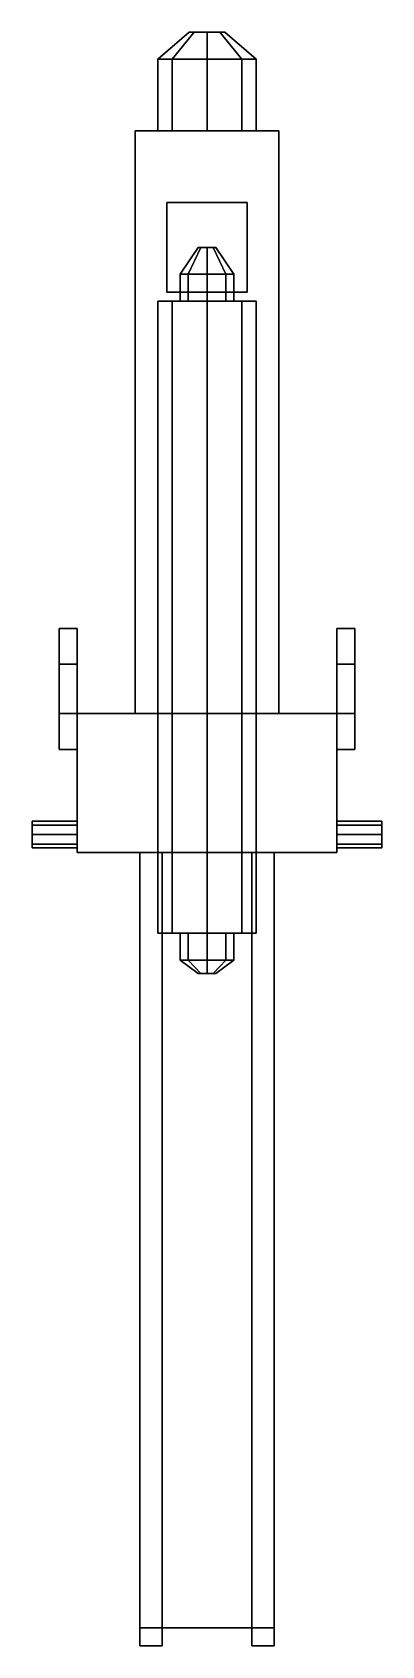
# Model space of a CAD drawing. Extents: x -0.39 to 0.39, y -1.81 to 1.79.
import ezdxf

# ---------------------------------------------------------------- set-up
doc = ezdxf.new("R2010")
doc.units = 0
doc.layers.add('SLEEVE', color=5, linetype='CONTINUOUS')

msp = doc.modelspace()

# ---------------------------------------------------------------- linework, layer by layer
at = {"layer": 'SLEEVE'}
for points in [[(-0.0778, 1.73, -0.3978), (-0.11, 1.73, -0.32), (-0.04, 1.79, -0.32), (-0.0283, 1.79, -0.3483)], [(-0.11, 1.73, -0.32), (-0.0778, 1.73, -0.2422), (-0.0283, 1.79, -0.2917), (-0.04, 1.79, -0.32)], [(0, 1.73, -0.43), (-0.0778, 1.73, -0.3978), (-0.0283, 1.79, -0.3483), (0, 1.79, -0.36)], [(-0.0778, 1.73, -0.2422), (0, 1.73, -0.21), (0, 1.79, -0.28), (-0.0283, 1.79, -0.2917)], [(-0.0283, 1.79, -0.2917), (0, 1.79, -0.28), (0.0283, 1.79, -0.2917), (-0.04, 1.79, -0.32)], [(-0.04, 1.79, -0.32), (0.0283, 1.79, -0.2917), (0.04, 1.79, -0.32), (-0.0283, 1.79, -0.3483)], [(-0.0283, 1.79, -0.3483), (0.04, 1.79, -0.32), (0.0283, 1.79, -0.3483), (0, 1.79, -0.36)], [(0.0778, 1.73, -0.3978), (0, 1.73, -0.43), (0, 1.79, -0.36), (0.0283, 1.79, -0.3483)], [(0, 1.73, -0.21), (0.0778, 1.73, -0.2422), (0.0283, 1.79, -0.2917), (0, 1.79, -0.28)], [(0.11, 1.73, -0.32), (0.0778, 1.73, -0.3978), (0.0283, 1.79, -0.3483), (0.04, 1.79, -0.32)], [(0.0778, 1.73, -0.2422), (0.11, 1.73, -0.32), (0.04, 1.79, -0.32), (0.0283, 1.79, -0.2917)], [(-0.0778, 1.73, -0.2422), (-0.11, 1.73, -0.32), (-0.11, 1.57, -0.32), (-0.0778, 1.57, -0.2422)], [(-0.11, 1.73, -0.32), (-0.0778, 1.73, -0.3978), (-0.0778, 1.57, -0.3978), (-0.11, 1.57, -0.32)], [(0, 1.73, -0.21), (-0.0778, 1.73, -0.2422), (-0.0778, 1.57, -0.2422), (0, 1.57, -0.21)], [(-0.0778, 1.73, -0.3978), (0, 1.73, -0.43), (0, 1.57, -0.43), (-0.0778, 1.57, -0.3978)], [(0.0778, 1.73, -0.2422), (0, 1.73, -0.21), (0, 1.57, -0.21), (0.0778, 1.57, -0.2422)], [(0, 1.73, -0.43), (0.0778, 1.73, -0.3978), (0.0778, 1.57, -0.3978), (0, 1.57, -0.43)], [(0.11, 1.73, -0.32), (0.0778, 1.73, -0.2422), (0.0778, 1.57, -0.2422), (0.11, 1.57, -0.32)], [(0.0778, 1.73, -0.3978), (0.11, 1.73, -0.32), (0.11, 1.57, -0.32), (0.0778, 1.57, -0.3978)], [(-0.16, 1.57, -0.46), (-0.16, 0.27, -0.46), (-0.16, 0.27, -0.21), (-0.16, 1.57, -0.21)], [(0.16, 1.57, -0.21), (0.16, 1.57, -0.46), (-0.16, 1.57, -0.46), (-0.16, 1.57, -0.21)], [(0.16, 1.57, -0.46), (0.16, 0.27, -0.46), (-0.16, 0.27, -0.46), (-0.16, 1.57, -0.46)], [(-0.16, 1.57, -0.21), (-0.16, 0.27, -0.21), (0.16, 0.27, -0.21), (0.16, 1.57, -0.21)], [(0.16, 0.27, -0.21), (0.16, 0.27, -0.46), (0.16, 1.57, -0.46), (0.16, 1.57, -0.21)], [(-0.09, 1.41, -0.21), (-0.09, 1.21, -0.21), (-0.09, 1.21, 0.01), (-0.09, 1.41, 0.01)], [(0.09, 1.41, 0.01), (0.09, 1.41, -0.21), (-0.09, 1.41, -0.21), (-0.09, 1.41, 0.01)], [(-0.09, 1.41, 0.01), (-0.09, 1.21, 0.01), (0.09, 1.21, 0.01), (0.09, 1.41, 0.01)], [(0.09, 1.21, 0.01), (0.09, 1.21, -0.21), (0.09, 1.41, -0.21), (0.09, 1.41, 0.01)], [(-0.0424, 1.25, 0.2876), (-0.06, 1.25, 0.33), (-0.02, 1.31, 0.33), (-0.0141, 1.31, 0.3159)], [(-0.06, 1.25, 0.33), (-0.0424, 1.25, 0.3724), (-0.0141, 1.31, 0.3441), (-0.02, 1.31, 0.33)], [(0, 1.25, 0.27), (-0.0424, 1.25, 0.2876), (-0.0141, 1.31, 0.3159), (0, 1.31, 0.31)], [(-0.0424, 1.25, 0.3724), (0, 1.25, 0.39), (0, 1.31, 0.35), (-0.0141, 1.31, 0.3441)], [(-0.0141, 1.31, 0.3441), (0.02, 1.31, 0.33), (0.0141, 1.31, 0.3159), (-0.02, 1.31, 0.33)], [(-0.02, 1.31, 0.33), (0.0141, 1.31, 0.3159), (0, 1.31, 0.31), (-0.0141, 1.31, 0.3159)], [(0, 1.31, 0.35), (0.0141, 1.31, 0.3441), (0.02, 1.31, 0.33), (-0.0141, 1.31, 0.3441)], [(0.0424, 1.25, 0.2876), (0, 1.25, 0.27), (0, 1.31, 0.31), (0.0141, 1.31, 0.3159)], [(0, 1.25, 0.39), (0.0424, 1.25, 0.3724), (0.0141, 1.31, 0.3441), (0, 1.31, 0.35)], [(0.06, 1.25, 0.33), (0.0424, 1.25, 0.2876), (0.0141, 1.31, 0.3159), (0.02, 1.31, 0.33)], [(0.0424, 1.25, 0.3724), (0.06, 1.25, 0.33), (0.02, 1.31, 0.33), (0.0141, 1.31, 0.3441)], [(-0.0424, 1.25, 0.3724), (-0.06, 1.25, 0.33), (-0.06, 1.19, 0.33), (-0.0424, 1.19, 0.3724)], [(-0.06, 1.25, 0.33), (-0.0424, 1.25, 0.2876), (-0.0424, 1.19, 0.2876), (-0.06, 1.19, 0.33)], [(0, 1.25, 0.39), (-0.0424, 1.25, 0.3724), (-0.0424, 1.19, 0.3724), (0, 1.19, 0.39)], [(-0.0424, 1.25, 0.2876), (0, 1.25, 0.27), (0, 1.19, 0.27), (-0.0424, 1.19, 0.2876)], [(0.0424, 1.25, 0.3724), (0, 1.25, 0.39), (0, 1.19, 0.39), (0.0424, 1.19, 0.3724)], [(0, 1.25, 0.27), (0.0424, 1.25, 0.2876), (0.0424, 1.19, 0.2876), (0, 1.19, 0.27)], [(0.06, 1.25, 0.33), (0.0424, 1.25, 0.3724), (0.0424, 1.19, 0.3724), (0.06, 1.19, 0.33)], [(0.0424, 1.25, 0.2876), (0.06, 1.25, 0.33), (0.06, 1.19, 0.33), (0.0424, 1.19, 0.2876)], [(-0.11, 1.19, 0.37), (-0.0778, 1.19, 0.2922), (-0.0778, 0.27, 0.2922), (-0.11, 0.27, 0.37)], [(-0.0778, 1.19, 0.4478), (-0.11, 1.19, 0.37), (-0.11, -0.22, 0.37), (-0.0778, -0.22, 0.4478)], [(-0.0424, 1.19, 0.3724), (-0.06, 1.19, 0.33), (-0.11, 1.19, 0.37), (-0.0778, 1.19, 0.4478)], [(-0.06, 1.19, 0.33), (-0.0424, 1.19, 0.2876), (-0.0778, 1.19, 0.2922), (-0.11, 1.19, 0.37)], [(-0.09, 1.21, 0.01), (-0.09, 1.21, -0.21), (0.09, 1.21, -0.21), (0.09, 1.21, 0.01)], [(-0.0778, 1.19, 0.2922), (0, 1.19, 0.26), (0, 0.27, 0.26), (-0.0778, 0.27, 0.2922)], [(0, 1.19, 0.48), (-0.0778, 1.19, 0.4478), (-0.0778, -0.22, 0.4478), (0, -0.22, 0.48)], [(0, 1.19, 0.39), (-0.0424, 1.19, 0.3724), (-0.0778, 1.19, 0.4478), (0, 1.19, 0.48)], [(-0.0424, 1.19, 0.2876), (0, 1.19, 0.27), (0, 1.19, 0.26), (-0.0778, 1.19, 0.2922)], [(0, 1.19, 0.26), (0.0778, 1.19, 0.2922), (0.0778, 0.27, 0.2922), (0, 0.27, 0.26)], [(0.0778, 1.19, 0.4478), (0, 1.19, 0.48), (0, -0.22, 0.48), (0.0778, -0.22, 0.4478)], [(0, 1.19, 0.27), (0.0424, 1.19, 0.2876), (0.0778, 1.19, 0.2922), (0, 1.19, 0.26)], [(0.0424, 1.19, 0.3724), (0, 1.19, 0.39), (0, 1.19, 0.48), (0.0778, 1.19, 0.4478)], [(0.0424, 1.19, 0.2876), (0.06, 1.19, 0.33), (0.11, 1.19, 0.37), (0.0778, 1.19, 0.2922)], [(0.06, 1.19, 0.33), (0.0424, 1.19, 0.3724), (0.0778, 1.19, 0.4478), (0.11, 1.19, 0.37)], [(0.0778, 1.19, 0.2922), (0.11, 1.19, 0.37), (0.11, 0.27, 0.37), (0.0778, 0.27, 0.2922)], [(0.11, 1.19, 0.37), (0.0778, 1.19, 0.4478), (0.0778, -0.22, 0.4478), (0.11, -0.22, 0.37)], [(-0.29, 0.46, 0.18), (-0.29, 0.46, 0.12), (-0.33, 0.46, 0.12), (-0.33, 0.46, 0.18)], [(-0.29, 0.46, 0.12), (-0.29, 0.38, 0.1), (-0.33, 0.38, 0.1), (-0.33, 0.46, 0.12)], [(-0.33, 0.46, 0.18), (-0.33, 0.38, 0.19), (-0.29, 0.38, 0.19), (-0.29, 0.46, 0.18)], [(-0.33, 0.46, 0.12), (-0.33, 0.38, 0.1), (-0.33, 0.38, 0.19), (-0.33, 0.46, 0.18)], [(-0.29, 0.38, 0.19), (-0.29, 0.38, 0.1), (-0.29, 0.46, 0.12), (-0.29, 0.46, 0.18)], [(0.29, 0.46, 0.12), (0.29, 0.38, 0.1), (0.29, 0.38, 0.19), (0.29, 0.46, 0.18)], [(0.33, 0.46, 0.18), (0.33, 0.46, 0.12), (0.29, 0.46, 0.12), (0.29, 0.46, 0.18)], [(0.33, 0.46, 0.12), (0.33, 0.38, 0.1), (0.29, 0.38, 0.1), (0.29, 0.46, 0.12)], [(0.29, 0.46, 0.18), (0.29, 0.38, 0.19), (0.33, 0.38, 0.19), (0.33, 0.46, 0.18)], [(0.33, 0.38, 0.19), (0.33, 0.38, 0.1), (0.33, 0.46, 0.12), (0.33, 0.46, 0.18)], [(-0.33, 0.38, 0.19), (-0.33, 0.27, 0.19), (-0.29, 0.27, 0.19), (-0.29, 0.38, 0.19)], [(-0.29, 0.38, 0.1), (-0.29, 0.27, 0.08), (-0.33, 0.27, 0.08), (-0.33, 0.38, 0.1)], [(-0.33, 0.38, 0.1), (-0.33, 0.27, 0.08), (-0.33, 0.27, 0.19), (-0.33, 0.38, 0.19)], [(-0.29, 0.27, 0.19), (-0.29, 0.27, 0.08), (-0.29, 0.38, 0.1), (-0.29, 0.38, 0.19)], [(0.29, 0.38, 0.1), (0.29, 0.27, 0.08), (0.29, 0.27, 0.19), (0.29, 0.38, 0.19)], [(0.33, 0.38, 0.1), (0.33, 0.27, 0.08), (0.29, 0.27, 0.08), (0.29, 0.38, 0.1)], [(0.29, 0.38, 0.19), (0.29, 0.27, 0.19), (0.33, 0.27, 0.19), (0.33, 0.38, 0.19)], [(0.33, 0.27, 0.19), (0.33, 0.27, 0.08), (0.33, 0.38, 0.1), (0.33, 0.38, 0.19)], [(-0.33, 0.27, 0.19), (-0.33, 0.19, 0.19), (-0.29, 0.19, 0.19), (-0.29, 0.27, 0.19)], [(-0.29, 0.27, 0.08), (-0.29, 0.19, 0.17), (-0.33, 0.19, 0.17), (-0.33, 0.27, 0.08)], [(-0.33, 0.27, 0.08), (-0.33, 0.19, 0.17), (-0.33, 0.19, 0.19), (-0.33, 0.27, 0.19)], [(-0.29, 0.27, -0.46), (-0.29, -0.04, -0.46), (-0.29, -0.04, 0.26), (-0.29, 0.27, 0.26)], [(-0.29, 0.27, 0.26), (-0.29, -0.04, 0.26), (-0.11, -0.04, 0.37), (-0.11, 0.27, 0.37)], [(0.29, 0.27, 0.26), (0.16, 0.27, -0.21), (-0.16, 0.27, -0.21), (-0.29, 0.27, 0.26)], [(0.29, 0.27, -0.46), (0.29, -0.04, -0.46), (-0.29, -0.04, -0.46), (-0.29, 0.27, -0.46)], [(-0.16, 0.27, -0.21), (-0.16, 0.27, -0.46), (-0.29, 0.27, -0.46), (-0.29, 0.27, 0.26)], [(-0.29, 0.27, 0.26), (-0.29, 0.27, 0.26), (-0.11, 0.27, 0.37), (-0.0778, 0.27, 0.2922)], [(-0.29, 0.27, 0.26), (-0.29, 0.27, 0.26), (-0.0778, 0.27, 0.2922), (0, 0.27, 0.26)], [(0, 0.27, 0.26), (0, 0.27, 0.26), (0.0778, 0.27, 0.2922), (0.29, 0.27, 0.26)], [(0.0778, 0.27, 0.2922), (0.0778, 0.27, 0.2922), (0.11, 0.27, 0.37), (0.29, 0.27, 0.26)], [(0.11, 0.27, 0.37), (0.11, -0.04, 0.37), (0.29, -0.04, 0.26), (0.29, 0.27, 0.26)], [(0.29, 0.27, 0.26), (0.29, 0.27, -0.46), (0.16, 0.27, -0.46), (0.16, 0.27, -0.21)], [(0.29, -0.04, 0.26), (0.29, -0.04, -0.46), (0.29, 0.27, -0.46), (0.29, 0.27, 0.26)], [(0.29, 0.27, 0.19), (0.29, 0.19, 0.19), (0.33, 0.19, 0.19), (0.33, 0.27, 0.19)], [(0.33, 0.27, 0.08), (0.33, 0.19, 0.17), (0.29, 0.19, 0.17), (0.29, 0.27, 0.08)], [(0.33, 0.19, 0.19), (0.33, 0.19, 0.17), (0.33, 0.27, 0.08), (0.33, 0.27, 0.19)], [(-0.33, 0.19, 0.19), (-0.33, 0.19, 0.17), (-0.29, 0.19, 0.17), (-0.29, 0.19, 0.19)], [(0.29, 0.19, 0.19), (0.29, 0.19, 0.17), (0.33, 0.19, 0.17), (0.33, 0.19, 0.19)], [(-0.29, 0.0212, 0.0212), (-0.29, 0.03), (-0.39, 0.03), (-0.39, 0.0212, 0.0212)], [(-0.29, 0.03), (-0.29, 0.0212, -0.0212), (-0.39, 0.0212, -0.0212), (-0.39, 0.03)], [(-0.39, 0, 0.03), (-0.39, 0.0212, 0.0212), (-0.39, 0.03), (-0.39, -0.0212, 0.0212)], [(-0.39, -0.0212, 0.0212), (-0.39, 0.03), (-0.39, 0.0212, -0.0212), (-0.39, -0.03)], [(-0.29, 0, 0.03), (-0.29, 0.0212, 0.0212), (-0.39, 0.0212, 0.0212), (-0.39, 0, 0.03)], [(-0.29, 0.0212, -0.0212), (-0.29, 0, -0.03), (-0.39, 0, -0.03), (-0.39, 0.0212, -0.0212)], [(-0.39, -0.03), (-0.39, 0.0212, -0.0212), (-0.39, 0, -0.03), (-0.39, -0.0212, -0.0212)], [(-0.29, -0.0212, 0.0212), (-0.29, 0, 0.03), (-0.39, 0, 0.03), (-0.39, -0.0212, 0.0212)], [(-0.29, 0, -0.03), (-0.29, -0.0212, -0.0212), (-0.39, -0.0212, -0.0212), (-0.39, 0, -0.03)], [(0.29, 0.0212, -0.0212), (0.29, 0.03), (0.39, 0.03), (0.39, 0.0212, -0.0212)], [(0.29, 0.03), (0.29, 0.0212, 0.0212), (0.39, 0.0212, 0.0212), (0.39, 0.03)], [(0.29, 0, -0.03), (0.29, 0.0212, -0.0212), (0.39, 0.0212, -0.0212), (0.39, 0, -0.03)], [(0.29, 0.0212, 0.0212), (0.29, 0, 0.03), (0.39, 0, 0.03), (0.39, 0.0212, 0.0212)], [(0.29, -0.0212, -0.0212), (0.29, 0, -0.03), (0.39, 0, -0.03), (0.39, -0.0212, -0.0212)], [(0.29, 0, 0.03), (0.29, -0.0212, 0.0212), (0.39, -0.0212, 0.0212), (0.39, 0, 0.03)], [(0.39, 0.03), (0.39, -0.0212, -0.0212), (0.39, 0, -0.03), (0.39, 0.0212, -0.0212)], [(0.39, 0.0212, 0.0212), (0.39, -0.03), (0.39, -0.0212, -0.0212), (0.39, 0.03)], [(0.39, 0, 0.03), (0.39, -0.0212, 0.0212), (0.39, -0.03), (0.39, 0.0212, 0.0212)], [(-0.29, -0.03), (-0.29, -0.0212, 0.0212), (-0.39, -0.0212, 0.0212), (-0.39, -0.03)], [(-0.29, -0.0212, -0.0212), (-0.29, -0.03), (-0.39, -0.03), (-0.39, -0.0212, -0.0212)], [(0.29, -0.03), (0.29, -0.0212, -0.0212), (0.39, -0.0212, -0.0212), (0.39, -0.03)], [(0.29, -0.0212, 0.0212), (0.29, -0.03), (0.39, -0.03), (0.39, -0.0212, 0.0212)], [(-0.29, -0.04, 0.26), (-0.29, -0.04, -0.46), (0.29, -0.04, -0.46), (0.29, -0.04, 0.26)], [(-0.29, -0.04, 0.26), (-0.0778, -0.04, 0.2922), (-0.0778, -0.04, 0.2922), (-0.11, -0.04, 0.37)], [(-0.29, -0.04, 0.26), (0, -0.04, 0.26), (0, -0.04, 0.26), (-0.0778, -0.04, 0.2922)], [(-0.15, -0.04, -0.46), (-0.15, -1.77, -0.46), (-0.15, -1.77, -0.41), (-0.15, -0.04, -0.41)], [(0.15, -0.04, -0.46), (0.15, -1.77, -0.46), (-0.15, -1.77, -0.46), (-0.15, -0.04, -0.46)], [(-0.15, -0.04, -0.41), (-0.15, -1.77, -0.41), (-0.15, -1.81, -0.28), (-0.15, -0.04, -0.23)], [(-0.15, -0.04, -0.23), (-0.15, -1.81, -0.28), (-0.15, -1.81, -0.23), (-0.15, -0.04, -0.23)], [(-0.15, -1.81, -0.23), (-0.1, -1.81, -0.23), (-0.1, -0.04, -0.23), (-0.15, -0.04, -0.23)], [(-0.11, -0.04, 0.37), (-0.0778, -0.04, 0.2922), (-0.0778, -0.22, 0.2922), (-0.11, -0.22, 0.37)], [(-0.1, -0.04, -0.41), (-0.1, -1.77, -0.41), (0.1, -1.77, -0.41), (0.1, -0.04, -0.41)], [(-0.1, -0.04, -0.23), (-0.1, -1.81, -0.28), (-0.1, -1.77, -0.41), (-0.1, -0.04, -0.41)], [(-0.1, -0.04, -0.23), (-0.1, -1.81, -0.23), (-0.1, -1.81, -0.28), (-0.1, -0.04, -0.23)], [(-0.0778, -0.04, 0.2922), (0, -0.04, 0.26), (0, -0.22, 0.26), (-0.0778, -0.22, 0.2922)], [(0, -0.04, 0.26), (0.0778, -0.04, 0.2922), (0.0778, -0.22, 0.2922), (0, -0.22, 0.26)], [(0, -0.04, 0.26), (0.29, -0.04, 0.26), (0.29, -0.04, 0.26), (0.0778, -0.04, 0.2922)], [(0.0778, -0.04, 0.2922), (0.11, -0.04, 0.37), (0.11, -0.22, 0.37), (0.0778, -0.22, 0.2922)], [(0.0778, -0.04, 0.2922), (0.29, -0.04, 0.26), (0.29, -0.04, 0.26), (0.11, -0.04, 0.37)], [(0.1, -1.81, -0.23), (0.15, -1.81, -0.23), (0.15, -0.04, -0.23), (0.1, -0.04, -0.23)], [(0.1, -0.04, -0.23), (0.1, -1.81, -0.28), (0.1, -1.81, -0.23), (0.1, -0.04, -0.23)], [(0.1, -0.04, -0.41), (0.1, -1.77, -0.41), (0.1, -1.81, -0.28), (0.1, -0.04, -0.23)], [(0.15, -1.77, -0.41), (0.15, -1.77, -0.46), (0.15, -0.04, -0.46), (0.15, -0.04, -0.41)], [(0.15, -0.04, -0.23), (0.15, -1.81, -0.23), (0.15, -1.81, -0.28), (0.15, -0.04, -0.23)], [(0.15, -0.04, -0.23), (0.15, -1.81, -0.28), (0.15, -1.77, -0.41), (0.15, -0.04, -0.41)], [(-0.06, -0.22, 0.33), (-0.0424, -0.22, 0.3724), (-0.0778, -0.22, 0.4478), (-0.11, -0.22, 0.37)], [(-0.0424, -0.22, 0.2876), (-0.06, -0.22, 0.33), (-0.11, -0.22, 0.37), (-0.0778, -0.22, 0.2922)], [(-0.0424, -0.22, 0.3724), (0, -0.22, 0.39), (0, -0.22, 0.48), (-0.0778, -0.22, 0.4478)], [(0, -0.22, 0.27), (-0.0424, -0.22, 0.2876), (-0.0778, -0.22, 0.2922), (0, -0.22, 0.26)], [(-0.0424, -0.28, 0.2876), (-0.06, -0.28, 0.33), (-0.06, -0.22, 0.33), (-0.0424, -0.22, 0.2876)], [(-0.06, -0.28, 0.33), (-0.0424, -0.28, 0.3724), (-0.0424, -0.22, 0.3724), (-0.06, -0.22, 0.33)], [(0, -0.28, 0.27), (-0.0424, -0.28, 0.2876), (-0.0424, -0.22, 0.2876), (0, -0.22, 0.27)], [(-0.0424, -0.28, 0.3724), (0, -0.28, 0.39), (0, -0.22, 0.39), (-0.0424, -0.22, 0.3724)], [(0.0424, -0.22, 0.2876), (0, -0.22, 0.27), (0, -0.22, 0.26), (0.0778, -0.22, 0.2922)], [(0, -0.22, 0.39), (0.0424, -0.22, 0.3724), (0.0778, -0.22, 0.4478), (0, -0.22, 0.48)], [(0.0424, -0.28, 0.2876), (0, -0.28, 0.27), (0, -0.22, 0.27), (0.0424, -0.22, 0.2876)], [(0, -0.28, 0.39), (0.0424, -0.28, 0.3724), (0.0424, -0.22, 0.3724), (0, -0.22, 0.39)], [(0.06, -0.22, 0.33), (0.0424, -0.22, 0.2876), (0.0778, -0.22, 0.2922), (0.11, -0.22, 0.37)], [(0.0424, -0.22, 0.3724), (0.06, -0.22, 0.33), (0.11, -0.22, 0.37), (0.0778, -0.22, 0.4478)], [(0.06, -0.28, 0.33), (0.0424, -0.28, 0.2876), (0.0424, -0.22, 0.2876), (0.06, -0.22, 0.33)], [(0.0424, -0.28, 0.3724), (0.06, -0.28, 0.33), (0.06, -0.22, 0.33), (0.0424, -0.22, 0.3724)], [(-0.0424, -0.28, 0.3724), (-0.06, -0.28, 0.33), (-0.02, -0.31, 0.33), (-0.0141, -0.31, 0.3441)], [(-0.06, -0.28, 0.33), (-0.0424, -0.28, 0.2876), (-0.0141, -0.31, 0.3159), (-0.02, -0.31, 0.33)], [(0, -0.28, 0.39), (-0.0424, -0.28, 0.3724), (-0.0141, -0.31, 0.3441), (0, -0.31, 0.35)], [(-0.0424, -0.28, 0.2876), (0, -0.28, 0.27), (0, -0.31, 0.31), (-0.0141, -0.31, 0.3159)], [(0.0424, -0.28, 0.3724), (0, -0.28, 0.39), (0, -0.31, 0.35), (0.0141, -0.31, 0.3441)], [(0, -0.28, 0.27), (0.0424, -0.28, 0.2876), (0.0141, -0.31, 0.3159), (0, -0.31, 0.31)], [(0.06, -0.28, 0.33), (0.0424, -0.28, 0.3724), (0.0141, -0.31, 0.3441), (0.02, -0.31, 0.33)], [(0.0424, -0.28, 0.2876), (0.06, -0.28, 0.33), (0.02, -0.31, 0.33), (0.0141, -0.31, 0.3159)], [(-0.15, -1.77, -0.41), (-0.15, -1.77, -0.46), (0.15, -1.77, -0.46), (0.15, -1.77, -0.41)], [(-0.15, -1.77, -0.41), (-0.1, -1.77, -0.41), (-0.1, -1.81, -0.28), (-0.15, -1.81, -0.28)], [(0.1, -1.77, -0.41), (0.15, -1.77, -0.41), (0.15, -1.81, -0.28), (0.1, -1.81, -0.28)], [(-0.15, -1.81, -0.28), (-0.1, -1.81, -0.28), (-0.1, -1.81, -0.23), (-0.15, -1.81, -0.23)], [(0.1, -1.81, -0.28), (0.15, -1.81, -0.28), (0.15, -1.81, -0.23), (0.1, -1.81, -0.23)]]:
    msp.add_3dface(points, dxfattribs=at)

doc.saveas('drawing.dxf')
